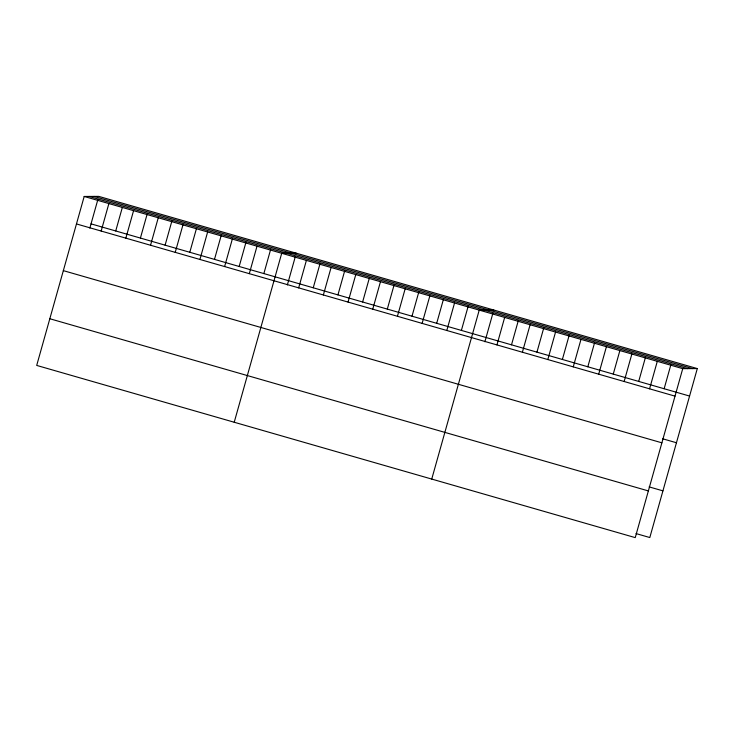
<?xml version="1.0" encoding="UTF-8"?>
<svg xmlns="http://www.w3.org/2000/svg" width="734" height="734" viewBox="0 0 734 734"><rect width="100%" height="100%" fill="white"/><g stroke="black" fill="none" stroke-linecap="round" stroke-linejoin="round"><path stroke-width="1.1" d="M697.3 368.578L98.76 196.382L84.19 196.464L36.7 365.422L635.24 537.618L682.739 368.651L697.3 368.578L649.81 537.536L636.029 533.572M89.842 228.109L97.833 199.676M101.164 231.045L108.88 203.566M115.724 230.962L122.211 207.878M125.853 238.146L133.57 210.667M140.414 238.064L147.213 213.888M150.543 245.248L158.26 217.769M165.104 245.165L171.903 220.989M175.233 252.349L182.95 224.87M189.794 252.276L196.281 229.192M199.923 259.46L207.639 231.972M214.484 259.377L221.283 235.192M224.613 266.561L232.329 239.082M239.174 266.479L245.973 242.293M249.303 273.663L257.019 246.184M263.864 273.58L270.663 249.395M234.219 422.252L281.709 253.285L296.279 253.202M287.361 284.93L295.352 256.505M298.674 287.866L306.399 260.387M313.244 287.792L320.042 263.607M323.364 294.967L331.089 267.488M337.934 294.894L344.732 270.708M348.054 302.078L355.779 274.589M362.624 301.995L369.422 277.81M372.744 309.179L380.469 281.7M387.313 309.097L394.112 284.911M397.433 316.281L405.159 288.801M412.003 316.198L418.802 292.013M422.123 323.382L429.849 295.903M436.693 323.299L443.492 299.123M446.813 330.483L454.539 303.004M461.383 330.41L468.182 306.225M431.739 479.073L479.229 310.106L493.799 310.032M484.88 341.75L492.872 313.326M496.946 344.907L504.671 317.427M511.506 344.824L518.305 320.648M522.388 352.228L530.104 324.749M536.949 352.146L543.747 327.96M547.821 359.541L555.546 332.062M562.382 359.467L569.18 335.282M573.263 366.862L580.979 339.383M587.824 366.78L594.623 342.594M598.696 374.184L606.422 346.696M613.257 374.101L619.753 351.017M624.139 381.497L631.864 354.017M638.699 381.423L645.498 357.238M649.572 388.818L657.297 361.339M664.142 388.736L670.931 364.55M93.952 196.409L692.492 368.596M88.998 196.437L687.538 368.624M84.19 196.464L682.739 368.651M91.034 223.861L689.575 396.057M76.474 223.943L675.014 396.14M662.674 438.785L676.454 442.749M63.344 270.635L661.885 442.822M649.15 486.89L662.93 490.853M49.82 318.739L648.37 490.927"/></g></svg>
